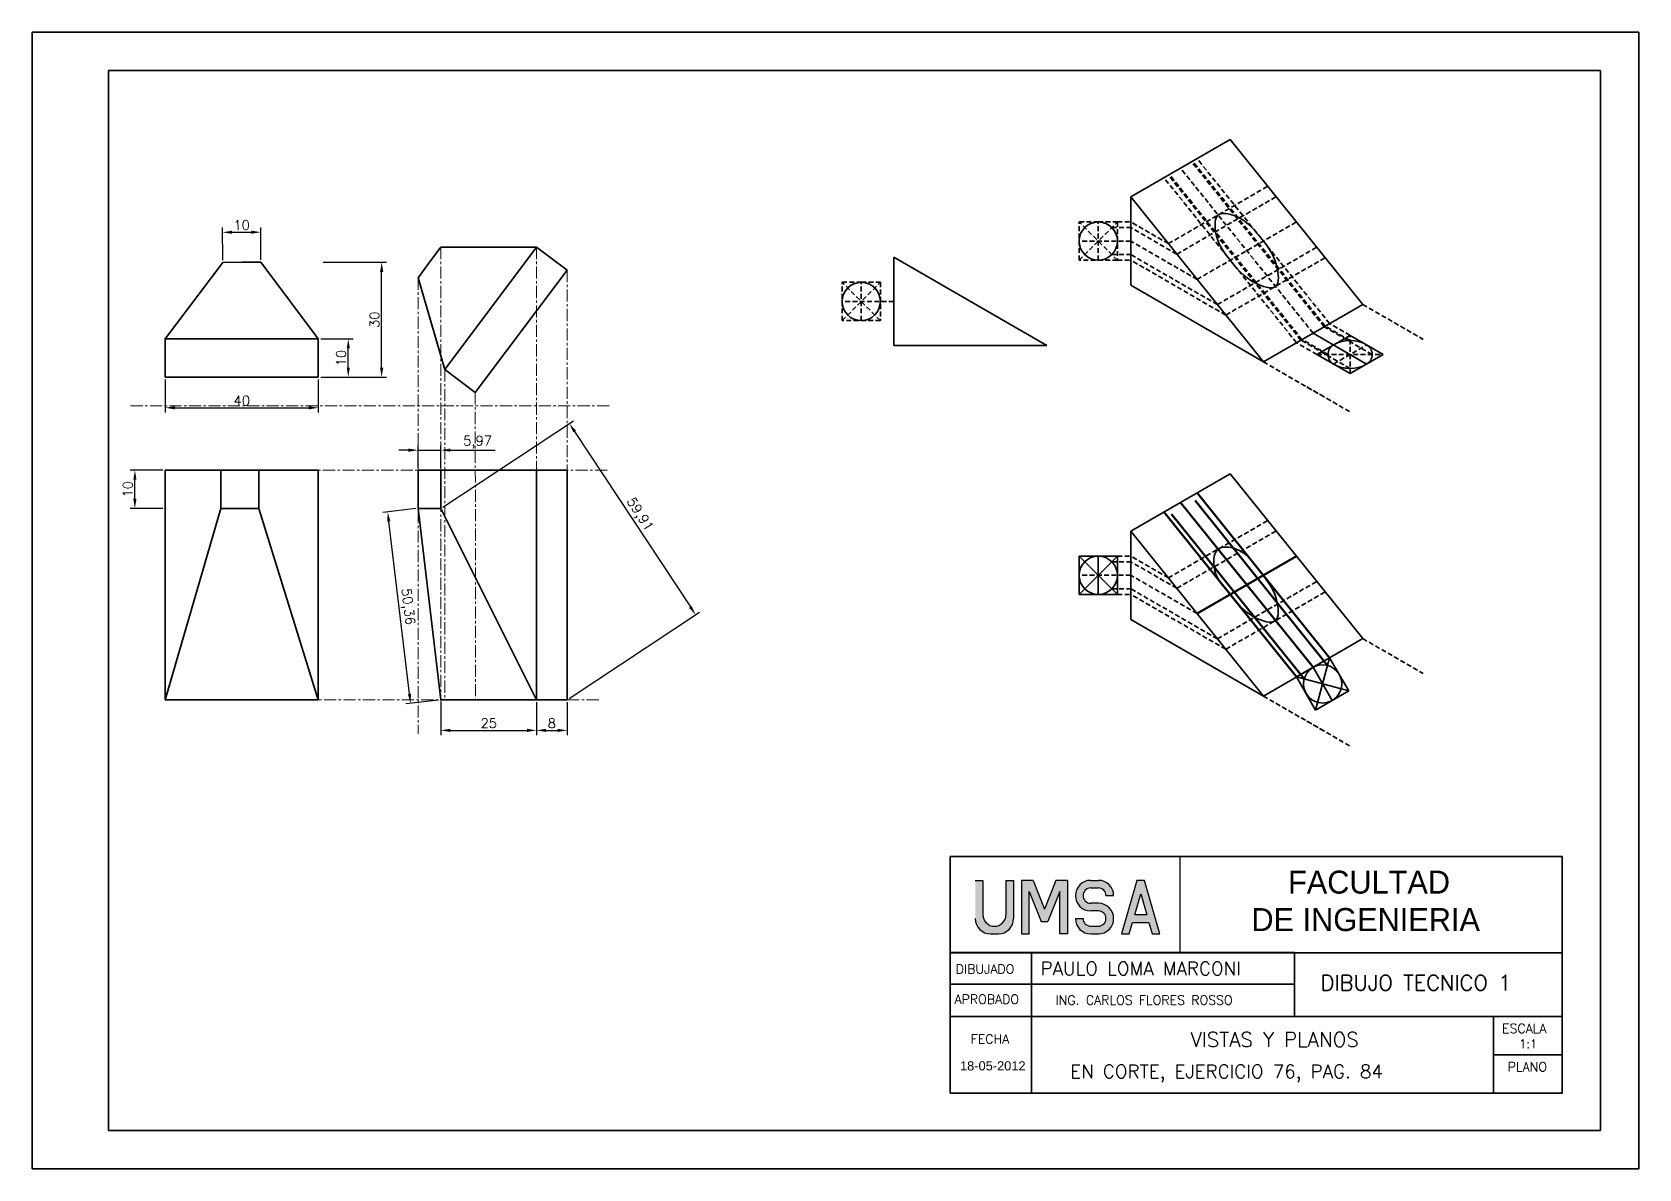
# Model space of a CAD drawing. Header units: millimetres. Extents: x -610 to 6844, y -355 to 774.
# Drawn here: x 3521.9 to 3941.9, y 3.6 to 300.6 of the extents above; entities that cross this region are included whole.
import ezdxf

# ---------------------------------------------------------------- set-up
doc = ezdxf.new("R2010")
doc.units = ezdxf.units.MM
doc.header["$LTSCALE"] = 0.1
doc.linetypes.add('CENTER', pattern=[50.8, 31.75, -6.35, 6.35, -6.35])
doc.linetypes.add('DASHED', pattern=[19.05, 12.7, -6.35])
for name, color, linetype, lineweight in [('A2', 2, 'Continuous', 30), ('COTAS', 2, 'Continuous', 9), ('COTAS @ 1', 2, 'Continuous', 9), ('EJES', 1, 'CENTER', 20), ('L2', 4, 'Continuous', 35), ('L3', 210, 'Continuous', 50), ('MARGEN', 5, 'Continuous', 35), ('SEG', 3, 'DASHED', 35), ('T1', 2, 'Continuous', 25), ('TEXT1', 2, 'Continuous', 20), ('TEXT2', 4, 'Continuous', 30)]:
    doc.layers.add(name, color=color, linetype=linetype, lineweight=lineweight)
doc.styles.add('ARIA', font='ARIALUNI.TTF')
doc.styles.add('SIMPLEX', font='simplex.shx')
doc.styles.get("Standard").update_dxf_attribs({"font": 'txt.shx', "height": 1})
doc.styles.add('TEXTO GRUESO', font='ARLRDBD.TTF')
doc.dimstyles.new('Anotativo', dxfattribs={"dimscale": 0, "dimtxt": 2.5, "dimasz": 2.5, "dimexe": 1.25, "dimexo": 0.625, "dimtad": 1, "dimtxsty": 'Standard', "dimcen": 2.5, "dimadec": 0, "dimazin": 0, "dimtfac": 1, "dimtmove": 0, "dimatfit": 3, "dimfxl": 0, "dimarcsym": 0})

# ---------------------------------------------------------------- blocks, each defined once
blk = doc.blocks.new('*D47')
at = {"layer": 'COTAS', "color": 0, "lineweight": -2, "transparency": 16777216}
for p, q in [((3628.78, 125.59), (3628.78, 116.96)), ((3653.78, 125.59), (3653.78, 116.96)), ((3631.28, 118.21), (3651.28, 118.21))]:
    blk.add_line(p, q, dxfattribs=at)
at = {"layer": 'COTAS', "color": 0, "transparency": 16777216}
for points in [[(3631.28, 118.63), (3631.28, 117.79), (3628.78, 118.21)], [(3651.28, 118.63), (3651.28, 117.79), (3653.78, 118.21)]]:
    blk.add_solid(points, dxfattribs=at)
at = {"layer": 'Defpoints', "color": 0, "transparency": 16777216}
for p in [(3628.78, 126.21), (3653.78, 126.21), (3653.78, 118.21)]:
    blk.add_point(p, dxfattribs=at)
at = {"layer": 'COTAS', "color": 0, "transparency": 16777216, "insert": (3641.28, 120.09), "char_height": 2.5, "attachment_point": 5}
blk.add_mtext('25', dxfattribs=at)
blk = doc.blocks.new('*D48')
at = {"layer": 'COTAS', "color": 0, "lineweight": -2, "transparency": 16777216}
for p, q in [((3653.78, 125.59), (3653.78, 116.96)), ((3661.78, 125.59), (3661.78, 116.96)), ((3656.28, 118.21), (3659.28, 118.21))]:
    blk.add_line(p, q, dxfattribs=at)
at = {"layer": 'COTAS', "color": 0, "transparency": 16777216}
for points in [[(3656.28, 118.63), (3656.28, 117.79), (3653.78, 118.21)], [(3659.28, 118.63), (3659.28, 117.79), (3661.78, 118.21)]]:
    blk.add_solid(points, dxfattribs=at)
at = {"layer": 'Defpoints', "color": 0, "transparency": 16777216}
for p in [(3653.78, 126.21), (3661.78, 126.21), (3661.78, 118.21)]:
    blk.add_point(p, dxfattribs=at)
at = {"layer": 'COTAS', "color": 0, "transparency": 16777216, "insert": (3657.78, 120.09), "char_height": 2.5, "attachment_point": 5}
blk.add_mtext('8', dxfattribs=at)
blk = doc.blocks.new('*D49')
at = {"layer": 'COTAS', "color": 0, "lineweight": -2, "transparency": 16777216}
for p, q in [((3556.73, 209.87), (3556.73, 201.25)), ((3596.73, 209.87), (3596.73, 201.25)), ((3559.23, 202.5), (3594.23, 202.5))]:
    blk.add_line(p, q, dxfattribs=at)
at = {"layer": 'COTAS', "color": 0, "transparency": 16777216}
for points in [[(3559.23, 202.92), (3559.23, 202.08), (3556.73, 202.5)], [(3594.23, 202.92), (3594.23, 202.08), (3596.73, 202.5)]]:
    blk.add_solid(points, dxfattribs=at)
at = {"layer": 'Defpoints', "color": 0, "transparency": 16777216}
for p in [(3556.73, 210.5), (3596.73, 210.5), (3596.73, 202.5)]:
    blk.add_point(p, dxfattribs=at)
at = {"layer": 'COTAS', "color": 0, "transparency": 16777216, "insert": (3576.73, 204.38), "char_height": 2.5, "attachment_point": 5}
blk.add_mtext('40', dxfattribs=at)
blk = doc.blocks.new('*D50')
at = {"layer": 'COTAS', "color": 0, "lineweight": -2, "transparency": 16777216}
for p, q in [((3556.11, 186.21), (3547.54, 186.21)), ((3548.79, 178.71), (3548.79, 183.71)), ((3556.11, 176.21), (3547.54, 176.21))]:
    blk.add_line(p, q, dxfattribs=at)
at = {"layer": 'COTAS', "color": 0, "transparency": 16777216}
for points in [[(3548.37, 183.71), (3549.2, 183.71), (3548.79, 186.21)], [(3548.37, 178.71), (3549.2, 178.71), (3548.79, 176.21)]]:
    blk.add_solid(points, dxfattribs=at)
at = {"layer": 'Defpoints', "color": 0, "transparency": 16777216}
for p in [(3548.79, 186.21), (3556.73, 186.21), (3556.73, 176.21)]:
    blk.add_point(p, dxfattribs=at)
at = {"layer": 'COTAS', "color": 0, "transparency": 16777216, "insert": (3546.91, 181.21), "char_height": 2.5, "attachment_point": 5, "rotation": 90}
blk.add_mtext('10', dxfattribs=at)
blk = doc.blocks.new('*D51')
at = {"layer": 'COTAS', "color": 0, "lineweight": -2, "transparency": 16777216}
for p, q in [((3571.73, 241.09), (3571.7, 249.59)), ((3574.2, 248.35), (3579.2, 248.37)), ((3581.73, 241.12), (3581.7, 249.63))]:
    blk.add_line(p, q, dxfattribs=at)
at = {"layer": 'COTAS', "color": 0, "transparency": 16777216}
for points in [[(3574.2, 248.77), (3574.21, 247.93), (3571.7, 248.34)], [(3579.2, 248.78), (3579.21, 247.95), (3581.7, 248.38)]]:
    blk.add_solid(points, dxfattribs=at)
at = {"layer": 'Defpoints', "color": 0, "transparency": 16777216}
for p in [(3581.7, 248.38), (3571.73, 240.46), (3581.73, 240.5)]:
    blk.add_point(p, dxfattribs=at)
at = {"layer": 'COTAS', "color": 0, "transparency": 16777216, "insert": (3576.7, 250.23), "char_height": 2.5, "attachment_point": 5, "rotation": 0.207}
blk.add_mtext('10', dxfattribs=at)
blk = doc.blocks.new('*D52')
at = {"layer": 'COTAS', "color": 0, "lineweight": -2, "transparency": 16777216}
for p, q in [((3622.18, 176.14), (3613.63, 175.11)), ((3620.55, 127.74), (3615.17, 172.78)), ((3628.16, 126.14), (3619.6, 125.11))]:
    blk.add_line(p, q, dxfattribs=at)
at = {"layer": 'COTAS', "color": 0, "transparency": 16777216}
for points in [[(3615.58, 172.83), (3614.75, 172.73), (3614.87, 175.26)], [(3620.96, 127.79), (3620.13, 127.7), (3620.84, 125.26)]]:
    blk.add_solid(points, dxfattribs=at)
at = {"layer": 'Defpoints', "color": 0, "transparency": 16777216}
for p in [(3614.87, 175.26), (3622.8, 176.21), (3628.78, 126.21)]:
    blk.add_point(p, dxfattribs=at)
at = {"layer": 'COTAS', "color": 0, "transparency": 16777216, "insert": (3619.92, 150.51), "char_height": 2.5, "attachment_point": 5, "rotation": 276.8143}
blk.add_mtext('50,36', dxfattribs=at)
blk = doc.blocks.new('*D53')
at = {"layer": 'COTAS', "color": 0, "lineweight": -2, "transparency": 16777216}
for p, q in [((3597.36, 220.5), (3605.81, 220.5)), ((3604.56, 213), (3604.56, 218)), ((3597.36, 210.5), (3605.81, 210.5))]:
    blk.add_line(p, q, dxfattribs=at)
at = {"layer": 'COTAS', "color": 0, "transparency": 16777216}
for points in [[(3604.15, 218), (3604.98, 218), (3604.56, 220.5)], [(3604.15, 213), (3604.98, 213), (3604.56, 210.5)]]:
    blk.add_solid(points, dxfattribs=at)
at = {"layer": 'Defpoints', "color": 0, "transparency": 16777216}
for p in [(3596.73, 220.5), (3604.56, 220.5), (3596.73, 210.5)]:
    blk.add_point(p, dxfattribs=at)
at = {"layer": 'COTAS', "color": 0, "transparency": 16777216, "insert": (3602.69, 215.5), "char_height": 2.5, "attachment_point": 5, "rotation": 90}
blk.add_mtext('10', dxfattribs=at)
blk = doc.blocks.new('*D54')
at = {"layer": 'COTAS', "color": 0, "lineweight": -2, "transparency": 16777216}
for p, q in [((3597.98, 240.5), (3614.54, 240.5)), ((3613.29, 213), (3613.29, 238)), ((3597.98, 210.5), (3614.54, 210.5))]:
    blk.add_line(p, q, dxfattribs=at)
at = {"layer": 'COTAS', "color": 0, "transparency": 16777216}
for points in [[(3612.87, 238), (3613.71, 238), (3613.29, 240.5)], [(3612.87, 213), (3613.71, 213), (3613.29, 210.5)]]:
    blk.add_solid(points, dxfattribs=at)
at = {"layer": 'Defpoints', "color": 0, "transparency": 16777216}
for p in [(3597.36, 240.5), (3613.29, 240.5), (3597.36, 210.5)]:
    blk.add_point(p, dxfattribs=at)
at = {"layer": 'COTAS', "color": 0, "transparency": 16777216, "insert": (3611.42, 225.5), "char_height": 2.5, "attachment_point": 5, "rotation": 90}
blk.add_mtext('30', dxfattribs=at)
blk = doc.blocks.new('*D55')
at = {"layer": 'COTAS', "color": 0, "lineweight": -2, "transparency": 16777216}
for p, q in [((3629.3, 176.55), (3663.41, 199.06)), ((3663.74, 196.29), (3693.99, 150.46)), ((3662.3, 126.55), (3696.41, 149.06))]:
    blk.add_line(p, q, dxfattribs=at)
at = {"layer": 'COTAS', "color": 0, "transparency": 16777216}
for points in [[(3664.09, 196.52), (3663.4, 196.06), (3662.37, 198.38)], [(3694.33, 150.69), (3693.64, 150.23), (3695.36, 148.38)]]:
    blk.add_solid(points, dxfattribs=at)
at = {"layer": 'Defpoints', "color": 0, "transparency": 16777216}
for p in [(3628.78, 176.21), (3695.36, 148.38), (3661.78, 126.21)]:
    blk.add_point(p, dxfattribs=at)
at = {"layer": 'COTAS', "color": 0, "transparency": 16777216, "insert": (3680.6, 174.52), "char_height": 2.5, "attachment_point": 5, "rotation": 303.4225}
blk.add_mtext('59,91', dxfattribs=at)
blk = doc.blocks.new('*D56')
at = {"layer": 'COTAS', "color": 0, "lineweight": -2, "transparency": 16777216}
for p, q in [((3620.3, 191.42), (3617.8, 191.42)), ((3622.8, 186.84), (3622.8, 192.67)), ((3622.8, 191.42), (3628.78, 191.42)), ((3628.78, 186.84), (3628.78, 192.67)), ((3631.28, 191.42), (3642.95, 191.42))]:
    blk.add_line(p, q, dxfattribs=at)
at = {"layer": 'COTAS', "color": 0, "transparency": 16777216}
for points in [[(3620.3, 191.84), (3620.3, 191.01), (3622.8, 191.42)], [(3631.28, 191.84), (3631.28, 191.01), (3628.78, 191.42)]]:
    blk.add_solid(points, dxfattribs=at)
at = {"layer": 'Defpoints', "color": 0, "transparency": 16777216}
for p in [(3628.78, 191.42), (3622.8, 186.21), (3628.78, 186.21)]:
    blk.add_point(p, dxfattribs=at)
at = {"layer": 'COTAS', "color": 0, "transparency": 16777216, "insert": (3638.36, 193.51), "char_height": 2.5, "attachment_point": 5}
blk.add_mtext('5,97', dxfattribs=at)

msp = doc.modelspace()

# ---------------------------------------------------------------- hatches: boundary and pattern name
at = {"layer": 'TEXT2'}
h = msp.add_hatch(color=256, dxfattribs=at)
edge = h.paths.add_edge_path()
edge.add_arc((3773.468, 70.022), 3, 180, 360)
edge.add_line((3776.468, 70.022), (3776.468, 79.022))
edge.add_line((3776.468, 79.022), (3778.468, 79.022))
edge.add_line((3778.468, 79.022), (3778.468, 69.022))
edge.add_arc((3774.468, 69.022), 4, 270, 360, ccw=False)
edge.add_line((3774.468, 65.022), (3772.468, 65.022))
edge.add_arc((3772.468, 69.022), 4, 180, 270, ccw=False)
edge.add_line((3768.468, 69.022), (3768.468, 79.022))
edge.add_line((3768.468, 79.022), (3770.468, 79.022))
edge.add_line((3770.468, 79.022), (3770.468, 70.022))
msp.add_hatch(color=256, dxfattribs=at).paths.add_polyline_path([(3785.693, 68.28), (3787.407, 68.28), (3790.55, 76.137), (3790.55, 65.022), (3792.55, 65.022), (3792.55, 79.022), (3789.55, 79.022), (3786.55, 71.522), (3783.55, 79.022), (3780.55, 79.022), (3780.55, 65.022), (3782.55, 65.022), (3782.55, 76.137)])
h = msp.add_hatch(color=256, dxfattribs=at)
edge = h.paths.add_edge_path()
edge.add_line((3798.631, 79.022), (3800.631, 79.022))
edge.add_arc((3800.631, 75.022), 4, 0, 90, ccw=False)
edge.add_line((3804.631, 75.022), (3802.631, 75.022))
edge.add_arc((3800.631, 75.022), 2, 0, 90)
edge.add_line((3800.631, 77.022), (3798.631, 77.022))
edge.add_arc((3798.631, 75.022), 2, 90, 270)
edge.add_line((3798.631, 73.022), (3800.631, 73.022))
edge.add_arc((3800.631, 69.022), 4, -90, 90, ccw=False)
edge.add_line((3800.631, 65.022), (3798.631, 65.022))
edge.add_arc((3798.631, 69.022), 4, 180, 270, ccw=False)
edge.add_line((3794.631, 69.022), (3796.631, 69.022))
edge.add_arc((3798.631, 69.022), 2, 180, 270)
edge.add_line((3798.631, 67.022), (3800.631, 67.022))
edge.add_arc((3800.631, 69.022), 2, 270, 450)
edge.add_line((3800.631, 71.022), (3798.631, 71.022))
edge.add_arc((3798.631, 75.022), 4, 90, 270, ccw=False)
h = msp.add_hatch(color=256, dxfattribs=at)
h.paths.add_polyline_path([(3813.284, 70.022), (3810.141, 70.022), (3811.712, 75.522)], flags=16)
h.paths.add_polyline_path([(3809.57, 68.022), (3813.855, 68.022), (3814.712, 65.022), (3816.712, 65.022), (3812.712, 79.022), (3810.712, 79.022), (3806.712, 65.022), (3808.712, 65.022)])

# ---------------------------------------------------------------- linework, layer by layer
at = {"layer": 'EJES'}
for p, q in [((3628.779, 244.496), (3628.779, 125.67)), ((3653.779, 244.484), (3653.779, 136.21)), ((3622.804, 236.477), (3622.804, 117.291)), ((3661.776, 238.48), (3661.776, 136.21)), ((3629.764, 212.495), (3629.764, 126.21)), ((3637.761, 206.492), (3637.813, 126.21)), ((3547.668, 202.981), (3672.732, 202.981)), ((3567.467, 186.21), (3672.434, 186.21)), ((3582.991, 126.21), (3628.779, 126.21)), ((3661.776, 126.21), (3670.595, 126.21))]:
    msp.add_line(p, q, dxfattribs=at)
at = {"layer": 'L2'}
for p, q in [((3941.923, 300.639), (3521.923, 300.639)), ((3521.923, 300.639), (3521.923, 3.639)), ((3941.923, 3.639), (3941.923, 300.639)), ((3931.923, 290.639), (3541.923, 290.639)), ((3541.923, 290.639), (3541.923, 13.639)), ((3931.923, 13.639), (3931.923, 290.639)), ((3835.108, 272.594), (3809.128, 257.594)), ((3869.749, 229.5), (3835.108, 272.594)), ((3809.128, 234.5), (3809.128, 257.594)), ((3843.769, 214.5), (3809.128, 257.594)), ((3625.777, 240.497), (3628.779, 244.496)), ((3628.779, 244.496), (3653.779, 244.484)), ((3653.779, 244.484), (3629.764, 212.495)), ((3661.776, 238.48), (3653.779, 244.484)), ((3571.732, 240.461), (3556.732, 220.497)), ((3576.732, 240.497), (3571.732, 240.461)), ((3576.732, 240.497), (3581.732, 240.497)), ((3581.732, 240.497), (3596.732, 220.497)), ((3625.777, 240.497), (3622.804, 236.477)), ((3747.164, 218.724), (3747.164, 241.818)), ((3787.164, 218.724), (3747.164, 241.818)), ((3622.804, 236.477), (3629.764, 212.495)), ((3637.761, 206.492), (3661.776, 238.48)), ((3843.769, 214.5), (3809.128, 234.5)), ((3843.769, 214.5), (3869.749, 229.5)), ((3596.732, 220.497), (3556.732, 220.497)), ((3556.732, 220.497), (3556.732, 210.497)), ((3596.732, 210.497), (3596.732, 220.497)), ((3747.164, 218.724), (3787.164, 218.724)), ((3856.759, 222), (3870.761, 213.916)), ((3866.431, 221.416), (3857.77, 216.416)), ((3870.761, 218.916), (3866.431, 221.416)), ((3875.091, 216.416), (3870.761, 218.916)), ((3857.77, 216.416), (3866.431, 211.416)), ((3866.431, 216.416), (3870.761, 213.916)), ((3866.431, 211.416), (3875.091, 216.416)), ((3556.732, 210.497), (3596.732, 210.497)), ((3629.764, 212.495), (3637.761, 206.492)), ((3556.732, 186.21), (3596.732, 186.21)), ((3556.732, 126.21), (3556.732, 186.21)), ((3571.208, 186.21), (3571.208, 176.21)), ((3581.208, 176.21), (3581.208, 186.21)), ((3581.208, 186.21), (3596.732, 186.21)), ((3596.732, 186.21), (3596.732, 126.21)), ((3622.804, 186.21), (3661.776, 186.21)), ((3661.776, 186.21), (3622.804, 186.21)), ((3622.804, 186.21), (3622.804, 176.21)), ((3628.779, 176.21), (3628.779, 186.21)), ((3653.779, 186.21), (3653.779, 126.21)), ((3661.776, 186.21), (3661.776, 126.21)), ((3835.108, 185.274), (3809.128, 170.274)), ((3869.749, 142.18), (3835.108, 185.274)), ((3571.208, 176.21), (3556.732, 126.21)), ((3571.208, 176.21), (3581.208, 176.21)), ((3581.208, 176.21), (3596.732, 126.21)), ((3628.779, 176.21), (3622.804, 176.21)), ((3622.804, 176.21), (3628.779, 126.21)), ((3653.779, 126.21), (3628.779, 176.21)), ((3809.128, 147.18), (3809.128, 170.274)), ((3843.769, 127.18), (3809.128, 170.274)), ((3795.616, 153.727), (3795.616, 163.727)), ((3795.616, 163.727), (3800.616, 163.727)), ((3805.616, 153.727), (3795.616, 163.727)), ((3795.616, 153.727), (3805.616, 163.727)), ((3800.616, 153.727), (3800.616, 163.727)), ((3800.616, 163.727), (3805.616, 163.727)), ((3805.616, 163.727), (3805.616, 153.727)), ((3805.616, 153.727), (3795.616, 153.727)), ((3843.769, 127.18), (3809.128, 147.18)), ((3843.769, 127.18), (3869.749, 142.18)), ((3852.429, 132.18), (3856.759, 134.68)), ((3856.759, 134.68), (3861.089, 137.18)), ((3861.759, 126.019), (3856.759, 134.68)), ((3857.429, 123.519), (3861.089, 137.18)), ((3861.089, 137.18), (3866.089, 128.519)), ((3857.429, 123.519), (3852.429, 132.18)), ((3866.089, 128.519), (3852.429, 132.18)), ((3596.732, 126.21), (3556.732, 126.21)), ((3628.779, 126.21), (3661.776, 126.21)), ((3866.089, 128.519), (3857.429, 123.519)), ((3541.923, 13.639), (3931.923, 13.639)), ((3521.923, 3.639), (3941.923, 3.639))]:
    msp.add_line(p, q, dxfattribs=at)
msp.add_lwpolyline([(3870.761, 218.916, 0.2679492), (3862.1, 218.916, 0.5773503), (3862.1, 213.916, 0.2679492), (3870.761, 213.916, 0.5773503), (3870.761, 218.916, 1.7320508)], format="xyb", dxfattribs=at)
for centre in [(3800.616, 246.047), (3738.652, 230.271), (3800.616, 158.727), (3859.259, 130.349)]:
    msp.add_circle(centre, 5, dxfattribs=at)
for points, knots in [([(3831.939, 252.877), (3831.082, 252.175), (3830.82, 246.422), (3835.249, 240.894), (3839.552, 235.397), (3845.899, 233.336), (3846.939, 234.217)], [5.1940314, 5.1940314, 5.1940314, 5.1940314, 9.647218, 18.0206738, 26.7906836, 32.2326309, 32.2326309, 32.2326309, 32.2326309]), ([(3831.939, 252.877), (3832.809, 253.563), (3838.484, 252.582), (3842.93, 247.068), (3847.373, 241.684), (3848.022, 235.043), (3846.939, 234.217)], [5.1940314, 5.1940314, 5.1940314, 5.1940314, 9.647218, 18.0206738, 26.7906836, 32.2326309, 32.2326309, 32.2326309, 32.2326309]), ([(3831.939, 165.557), (3830.925, 164.848), (3830.136, 158.949), (3835.491, 153.69), (3839.432, 147.944), (3845.886, 145.977), (3846.939, 146.896)], [5.1759147, 5.1759147, 5.1759147, 5.1759147, 9.9101951, 18.2755468, 27.0155134, 32.5363653, 32.5363653, 32.5363653, 32.5363653]), ([(3831.939, 165.557), (3832.852, 166.389), (3838.78, 165.865), (3842.735, 159.485), (3847.476, 154.378), (3847.977, 147.65), (3846.849, 146.825)], [5.1759147, 5.1759147, 5.1759147, 5.1759147, 9.9101951, 18.2755468, 27.0155134, 32.5363653, 32.5363653, 32.5363653, 32.5363653])]:
    msp.add_open_spline(points, degree=3, knots=knots, dxfattribs=at)
at = {"layer": 'L3'}
for p, q in [((3856.759, 134.68), (3822.118, 177.774)), ((3860.553, 135.179), (3825.912, 178.273)), ((3861.089, 137.18), (3826.448, 180.274)), ((3852.429, 132.18), (3817.788, 175.274)), ((3854.429, 131.643), (3819.788, 174.737)), ((3826.448, 148.727), (3852.429, 163.727))]:
    msp.add_line(p, q, dxfattribs=at)
at = {"layer": 'MARGEN'}
for p, q in [((3761.91, 60.153), (3851.931, 60.153)), ((3761.91, 60.095), (3921.91, 60.095)), ((3783.129, 60.153), (3783.129, 23.453)), ((3851.931, 60.153), (3851.931, 43.453)), ((3761.91, 51.853), (3851.931, 51.853)), ((3761.91, 43.453), (3921.91, 43.453)), ((3903.91, 43.453), (3903.91, 23.453)), ((3903.91, 33.453), (3921.91, 33.453))]:
    msp.add_line(p, q, dxfattribs=at)
msp.add_lwpolyline([(3761.91, 23.453), (3921.91, 23.453), (3921.91, 85.212), (3761.91, 85.212)], close=True, dxfattribs=at)
at = {"layer": 'SEG'}
for p, q in [((3856.759, 222), (3822.118, 265.094)), ((3859.646, 223.667), (3825.005, 266.761)), ((3859.929, 223.83), (3825.288, 266.924)), ((3861.089, 224.5), (3826.448, 267.594)), ((3852.429, 219.5), (3817.788, 262.594)), ((3853.589, 220.17), (3818.948, 263.264)), ((3853.872, 220.333), (3819.231, 263.427)), ((3818.948, 245.377), (3844.929, 260.377)), ((3821.145, 242.645), (3847.126, 257.645)), ((3795.616, 241.047), (3795.616, 251.047)), ((3795.616, 251.047), (3800.616, 251.047)), ((3805.616, 241.047), (3795.616, 251.047)), ((3795.616, 241.047), (3805.616, 251.047)), ((3800.616, 241.047), (3800.616, 251.047)), ((3800.616, 251.047), (3805.616, 251.047)), ((3804.152, 249.583), (3809.128, 249.583)), ((3805.616, 251.047), (3805.616, 241.047)), ((3805.616, 251.047), (3809.128, 251.047)), ((3818.948, 245.377), (3809.128, 251.047)), ((3821.145, 242.645), (3809.128, 249.583)), ((3826.448, 236.047), (3852.429, 251.047)), ((3809.128, 246.047), (3795.616, 246.047)), ((3826.448, 236.047), (3809.128, 246.047)), ((3831.752, 229.45), (3857.732, 244.45)), ((3805.616, 241.047), (3795.616, 241.047)), ((3804.152, 242.512), (3809.128, 242.512)), ((3805.616, 241.047), (3809.128, 241.047)), ((3831.752, 229.45), (3809.128, 242.512)), ((3833.948, 226.717), (3809.128, 241.047)), ((3833.948, 226.717), (3859.929, 241.717)), ((3733.652, 225.271), (3733.652, 235.271)), ((3733.652, 235.271), (3738.652, 235.271)), ((3743.652, 225.271), (3733.652, 235.271)), ((3733.652, 225.271), (3743.652, 235.271)), ((3738.652, 225.271), (3738.652, 235.271)), ((3738.652, 235.271), (3743.652, 235.271)), ((3743.652, 235.271), (3743.652, 225.271)), ((3747.164, 230.271), (3733.652, 230.271)), ((3869.749, 229.5), (3885.557, 220.374)), ((3743.652, 225.271), (3733.652, 225.271)), ((3872.204, 216.416), (3859.646, 223.667)), ((3866.431, 220.077), (3859.929, 223.83)), ((3866.431, 221.416), (3861.089, 224.5)), ((3857.77, 216.416), (3852.429, 219.5)), ((3866.431, 212.756), (3853.589, 220.17)), ((3860.657, 216.416), (3853.872, 220.333)), ((3862.1, 213.916), (3870.761, 218.916)), ((3866.431, 211.416), (3866.431, 221.416)), ((3843.769, 214.5), (3866.514, 201.368)), ((3857.77, 216.416), (3875.091, 216.416)), ((3855.141, 207.934), (3859.471, 205.434)), ((3818.948, 158.057), (3844.929, 173.057)), ((3821.145, 155.324), (3847.126, 170.324)), ((3804.152, 162.262), (3809.128, 162.262)), ((3805.616, 163.727), (3809.128, 163.727)), ((3818.948, 158.057), (3809.128, 163.727)), ((3821.145, 155.324), (3809.128, 162.262)), ((3809.128, 158.727), (3795.616, 158.727)), ((3826.448, 148.727), (3809.128, 158.727)), ((3831.752, 142.129), (3857.732, 157.129)), ((3804.152, 155.191), (3809.128, 155.191)), ((3805.616, 153.727), (3809.128, 153.727)), ((3831.752, 142.129), (3809.128, 155.191)), ((3833.948, 139.396), (3809.128, 153.727)), ((3833.948, 139.396), (3859.929, 154.396)), ((3869.749, 142.18), (3885.557, 133.053)), ((3843.769, 127.18), (3866.514, 114.047)), ((3855.141, 120.613), (3859.471, 118.113))]:
    msp.add_line(p, q, dxfattribs=at)
at = {"layer": 'TEXT2'}
for p, q in [((3821.91, 85.095), (3821.91, 60.095)), ((3768.468, 79.022), (3770.468, 79.022)), ((3770.468, 79.022), (3770.468, 70.022)), ((3776.468, 79.022), (3778.468, 79.022)), ((3776.468, 79.022), (3776.468, 70.022)), ((3778.468, 79.022), (3778.468, 69.022)), ((3780.55, 79.022), (3780.55, 65.022)), ((3783.55, 79.022), (3780.55, 79.022)), ((3782.55, 65.022), (3782.55, 76.137)), ((3782.55, 76.137), (3785.693, 68.28)), ((3783.55, 79.022), (3786.55, 71.522)), ((3789.55, 79.022), (3786.55, 71.522)), ((3790.55, 76.137), (3787.407, 68.28)), ((3792.55, 79.022), (3789.55, 79.022)), ((3790.55, 65.022), (3790.55, 76.137)), ((3792.55, 79.022), (3792.55, 65.022)), ((3798.631, 79.022), (3800.631, 79.022)), ((3798.631, 77.022), (3800.631, 77.022)), ((3800.631, 73.022), (3798.631, 73.022)), ((3802.631, 75.022), (3804.631, 75.022)), ((3810.141, 70.022), (3811.712, 75.522)), ((3811.712, 75.522), (3813.284, 70.022)), ((3785.693, 68.28), (3787.407, 68.28)), ((3794.631, 69.022), (3796.631, 69.022)), ((3800.631, 71.022), (3798.631, 71.022)), ((3808.712, 65.022), (3809.57, 68.022)), ((3809.57, 68.022), (3813.855, 68.022)), ((3813.284, 70.022), (3810.141, 70.022)), ((3813.855, 68.022), (3814.712, 65.022)), ((3772.468, 65.022), (3774.468, 65.022)), ((3780.55, 65.022), (3782.55, 65.022)), ((3792.55, 65.022), (3790.55, 65.022)), ((3798.631, 67.022), (3800.631, 67.022)), ((3798.631, 65.022), (3800.631, 65.022)), ((3814.712, 65.022), (3816.712, 65.022))]:
    msp.add_line(p, q, dxfattribs=at)
msp.add_lwpolyline([(3816.712, 65.022), (3812.712, 79.022), (3810.712, 79.022), (3806.712, 65.022), (3808.712, 65.022)], dxfattribs=at)
for centre, radius, start, end in [((3798.631, 75.022), 4, 90, 270), ((3798.631, 75.022), 2, 90, 270), ((3800.631, 75.022), 4, 0, 90), ((3800.631, 75.022), 2, 0, 90), ((3800.631, 69.022), 4, 270, 90), ((3772.468, 69.022), 4, 180, 270), ((3773.468, 70.022), 3, 180, 0), ((3774.468, 69.022), 4, 270, 0), ((3798.631, 69.022), 4, 180, 270), ((3798.631, 69.022), 2, 180, 270), ((3800.631, 69.022), 2, 270, 90)]:
    msp.add_arc(centre, radius, start, end, dxfattribs=at)

# ---------------------------------------------------------------- texts
at = {"layer": 'A2', "style": 'SIMPLEX'}
for s, height, p in [('VISTAS Y PLANOS', 3.8, (3824.734, 35.519)), ('EN CORTE, EJERCICIO 76, PAG. 84', 3.5, (3793.258, 27.345))]:
    msp.add_text(s, height=height, dxfattribs=at).set_placement(p)
at = {"layer": 'L2', "insert": (3764.466, 31.753), "char_height": 2.4, "width": 11.65285, "attachment_point": 1, "style": 'ARIA'}
msp.add_mtext('18-05-2012', dxfattribs=at)
at = {"layer": 'T1', "insert": (3783.129, 57.75), "char_height": 3.5, "attachment_point": 1, "style": 'SIMPLEX'}
msp.add_mtext_dynamic_manual_height_columns(' PAULO LOMA MARCONI', width=68.80213, gutter_width=17.5, heights=[0], dxfattribs=at)
at = {"layer": 'TEXT1', "style": 'SIMPLEX'}
for s, height, p in [('DIBUJADO', 2.4, (3763.346, 54.667)), ('APROBADO', 2.4, (3763.032, 46.759)), ('ING. CARLOS FLORES ROSSO', 2.4, (3789.44, 46.534)), ('FECHA', 2.4, (3767.273, 36.37)), ('ESCALA', 2.4, (3906.162, 39.115)), ('1:1', 2.2, (3910.601, 35.197)), ('PLANO', 2.4, (3907.634, 29.103))]:
    msp.add_text(s, height=height, dxfattribs=at).set_placement(p)
at = {"layer": 'TEXT2'}
for s, height, style, p in [('FACULTAD', 6, 'TEXTO GRUESO', (3850.213, 75.556)), ('DE INGENIERIA', 6, 'TEXTO GRUESO', (3840.643, 65.774)), ('DIBUJO TECNICO 1', 4, 'SIMPLEX', (3858.744, 50.255))]:
    msp.add_text(s, height=height, dxfattribs=dict(at, style=style)).set_placement(p)

# ---------------------------------------------------------------- dimensions: what is measured, and where the dimension line sits
at = {"layer": 'COTAS @ 1'}
for p1, p2, distance, picture, middle in [((3571.732, 240.461), (3581.732, 240.497), 7.878, '*D51', (3576.697, 250.233)), ((3597.357, 210.497), (3597.357, 240.497), -15.934, '*D54', (3611.416, 225.497)), ((3596.732, 210.497), (3596.732, 220.497), -7.831, '*D53', (3602.688, 215.497)), ((3628.779, 176.21), (3661.776, 126.21), 40.242, '*D55', (3680.603, 174.523)), ((3622.8042, 186.2104), (3628.779, 186.2104), 5.2116, '*D56', (3638.3623, 193.5053)), ((3556.732, 176.21), (3556.732, 186.21), 7.946, '*D50', (3546.911, 181.21)), ((3628.779, 126.21), (3622.804, 176.21), 7.992, '*D52', (3619.925, 150.509))]:
    dim = msp.add_aligned_dim(p1=p1, p2=p2, distance=distance, dimstyle='Anotativo', override={"dimscale": 1, "dimtix": 0, "dimtofl": 1, "dimtmove": 0, "dimatfit": 3}, dxfattribs=at)
    dim.commit()
    dim.dimension.update_dxf_attribs({"geometry": picture, "text_midpoint": middle})
for base, p1, p2, picture, middle in [((3596.732, 202.501), (3556.732, 210.497), (3596.732, 210.497), '*D49', (3576.732, 204.376)), ((3653.779, 118.21), (3628.779, 126.21), (3653.779, 126.21), '*D47', (3641.279, 120.085)), ((3661.776, 118.211), (3653.779, 126.21), (3661.776, 126.21), '*D48', (3657.778, 120.086))]:
    dim = msp.add_linear_dim(base=base, p1=p1, p2=p2, dimstyle='Anotativo', override={"dimscale": 1, "dimtix": 0, "dimtofl": 1, "dimtmove": 0, "dimatfit": 3}, dxfattribs=at)
    dim.commit()
    dim.dimension.update_dxf_attribs({"geometry": picture, "text_midpoint": middle})

doc.saveas('drawing.dxf')
